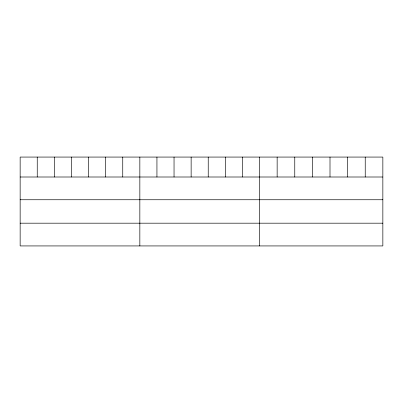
<?xml version="1.0" encoding="UTF-8"?>
<svg xmlns="http://www.w3.org/2000/svg" width="403" height="403" viewBox="0 0 403 403"><rect width="100%" height="100%" fill="white"/><g stroke="black" fill="none" stroke-linecap="round" stroke-linejoin="round"><path stroke-width="0.6" d="M382.85 177.003L382.85 245.931L20.15 245.931L20.15 157.069L382.85 157.069L382.85 177.003L20.15 177.003M20.15 199.747L382.85 199.747M20.15 223.186L382.85 223.186M365.234 157.069L365.234 177.003M347.618 157.069L347.618 177.003M330.002 157.069L330.002 177.003M312.38 157.069L312.38 177.003M294.764 157.069L294.764 177.003M277.148 157.069L277.148 177.003M259.532 157.069L259.532 245.931M242.435 157.069L242.435 177.003M225.332 157.069L225.332 177.003M208.235 157.069L208.235 177.003M191.138 157.069L191.138 177.003M174.041 157.069L174.041 177.003M156.938 157.069L156.938 177.003M139.841 157.069L139.841 245.931M122.744 157.069L122.744 177.003M105.641 157.069L105.641 177.003M88.544 157.069L88.544 177.003M71.447 157.069L71.447 177.003M54.35 157.069L54.35 177.003M37.247 157.069L37.247 177.003"/></g></svg>
